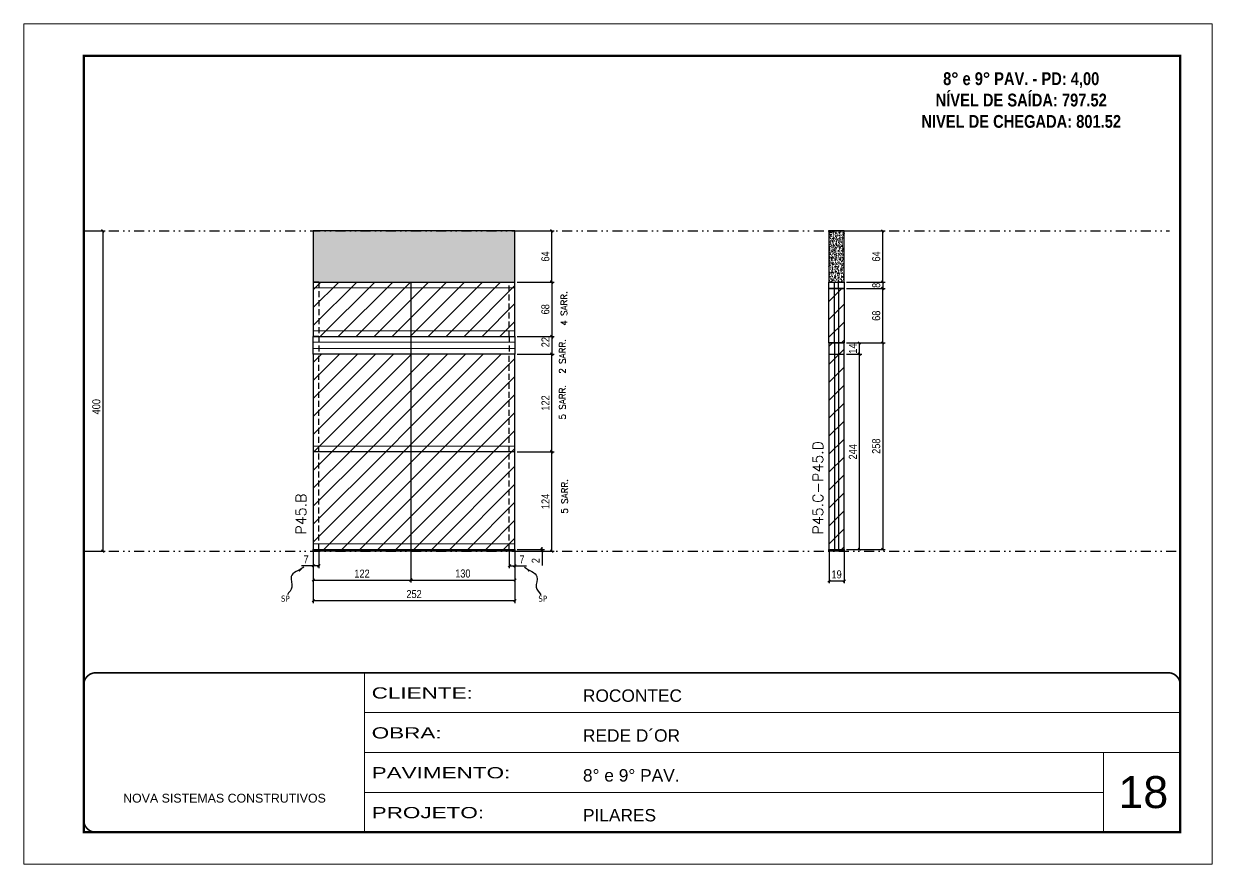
# Model space of a CAD drawing. Extents: x 28748 to 35002, y 14885 to 43501.
# Drawn here: x 30347 to 31832, y 37856 to 38906 of the extents above; entities that cross this region are included whole.
import ezdxf

# ---------------------------------------------------------------- set-up
doc = ezdxf.new("R2010")
doc.units = 0
for name, pattern in [('CONTINUO', [0]), ('DASHED', [0.75, 0.5, -0.25]), ('DIVIDE2', [0.625, 0.25, -0.125, 0, -0.125, 0, -0.125]), ('HIDDEN', [0.375, 0.25, -0.125])]:
    doc.linetypes.add(name, pattern=pattern)
for name, color, linetype, lineweight in [('CARIMBO', 255, 'Continuous', 9), ('Folhas', 255, 'Continuous', 9), ('Hachura', 251, 'Continuous', 9), ('Sarr 2.2x7', 40, 'Continuous', 9), ('SARRAFO DE PRESSAO', 251, 'DASHED', 9), ('Texto Seção', 7, 'Continuous', 15)]:
    doc.layers.add(name, color=color, linetype=linetype, lineweight=lineweight)
for name, color, linetype in [('COTA', 241, 'Continuous'), ('NOMENCLATURA', 7, 'Continuous'), ('Nível', 160, 'Continuous'), ('Painéis', 200, 'Continuous'), ('SARR_2.2x7', 40, 'Continuous'), ('Sarrafo de Pressão', 42, 'HIDDEN'), ('texto', 7, 'Continuous')]:
    doc.layers.add(name, color=color, linetype=linetype)
doc.styles.add('ARIAL', font='arial.ttf')
doc.styles.add('COTA TECNICA', font='techl___.ttf', dxfattribs={"height": 10})
doc.styles.add('COTA TECNICA-50', font='techl___.ttf', dxfattribs={"height": 10})
doc.styles.add('REGUA-120', font='ROMANS.shx', dxfattribs={"height": 15})
doc.styles.add('ROMANC', font='techb___.ttf', dxfattribs={"height": 2.5})
doc.styles.add('ROMANS', font='romans.shx')
doc.styles.get("Standard").update_dxf_attribs({"font": 'arial.ttf'})
doc.styles.add('Tecnologia', font='')
doc.styles.get('Tecnologia').set_extended_font_data('Forgotten Futurist')
doc.dimstyles.new('COTA PAINEL-50', dxfattribs={"dimtxt": 10, "dimasz": 3, "dimexe": 3, "dimexo": 3, "dimgap": 3, "dimtad": 1, "dimdec": 1, "dimzin": 12, "dimdsep": 46, "dimtxsty": 'COTA TECNICA-50', "dimblk1": 'OBLIQUE', "dimblk2": 'OBLIQUE', "dimsah": 1, "dimcen": 0.9, "dimclrd": 4, "dimclre": 4, "dimclrt": 240, "dimadec": 1, "dimazin": 3, "dimtfac": 1, "dimtdec": 1, "dimtmove": 0, "dimatfit": 3, "dimfxl": 1, "dimtolj": 1, "dimtzin": 12, "dimarcsym": 0})
doc.dimstyles.new('PAINEL', dxfattribs={"dimtxt": 10, "dimasz": 3, "dimexe": 3, "dimexo": 3, "dimgap": 3, "dimtad": 1, "dimdec": 1, "dimzin": 12, "dimdsep": 46, "dimtxsty": 'COTA TECNICA', "dimblk1": 'OBLIQUE', "dimblk2": 'OBLIQUE', "dimsah": 1, "dimcen": 0.9, "dimclrd": 4, "dimclre": 4, "dimclrt": 240, "dimadec": 1, "dimazin": 3, "dimtfac": 1, "dimtdec": 1, "dimtmove": 0, "dimatfit": 3, "dimfxl": 1, "dimtolj": 1, "dimtzin": 12, "dimarcsym": 0})
doc.dimstyles.get("Standard").update_dxf_attribs({"dimtxt": 0.18, "dimasz": 0.18, "dimexe": 0.18, "dimexo": 0.0625, "dimgap": 0.09, "dimtad": 0, "dimtih": 1, "dimtoh": 1, "dimdec": 4, "dimzin": 0, "dimdsep": 46, "dimtxsty": 'Standard', "dimcen": 0.09, "dimadec": 0, "dimazin": 0, "dimtfac": 1, "dimtdec": 4, "dimtofl": 0, "dimtmove": 0, "dimatfit": 3, "dimfxl": 1, "dimtolj": 1, "dimtzin": 0, "dimarcsym": 0})
pattern_1 = [(45, (-100272.658, 8260.539), (-11.2253202, 11.2253202), [])]
pattern_2 = [(45, (25799.309, 30974.01), (-11.22532, 11.22532), [])]
pattern_3 = [(45, (0, 8), (-11.22532, 11.22532), [])]

# ---------------------------------------------------------------- blocks, each defined once
blk = doc.blocks.new('9999999999')
at = {"color": 30, "linetype": 'CONTINUO'}
for p, q in [((98564.6, 34230.2), (98564.6, 34429.4)), ((98564.6, 34379.6), (99584, 34379.6)), ((98564.6, 34329.8), (99488, 34329.8)), ((99584, 34329.8), (99488, 34329.8)), ((99488, 34329.8), (99488, 34230.2)), ((98564.6, 34280), (99488, 34280))]:
    blk.add_line(p, q, dxfattribs=at)
at = {"color": 30, "linetype": 'CONTINUO', "const_width": 2}
blk.add_lwpolyline([(99584, 34230.2), (99584, 34414.4, 0.414214), (99569, 34429.4), (98229, 34429.4, 0.414214), (98214, 34414.4), (98214, 34245.2, 0.414214), (98229, 34230.2), (99584, 34230.2)], format="xyb", dxfattribs=at)
at = {"layer": 'Folhas'}
blk.add_lwpolyline([(98139, 34190.2), (99624, 34190.2), (99624, 35240.2), (98139, 35240.2)], close=True, dxfattribs=at)
at = {"layer": 'Folhas', "color": 30, "const_width": 3}
blk.add_lwpolyline([(98214, 34230.2), (99584, 34230.2), (99584, 35200.2), (98214, 35200.2)], close=True, dxfattribs=at)
at = {"color": 7, "linetype": 'Continuous', "ltscale": 5, "style": 'ARIAL'}
for s, height, p in [('ROCONTEC', 15.48, (98837.7, 34393.1)), ('REDE D´OR', 15.48, (98837.7, 34343.3)), ('8° e 9° PAV.', 15.483, (98837.7, 34293.5)), ('NOVA SISTEMAS CONSTRUTIVOS', 11.059, (98263.2, 34267.2)), ('PILARES', 15.48, (98837.7, 34243.7))]:
    blk.add_text(s, height=height, dxfattribs=at).set_placement(p)
at = {"layer": 'Folhas', "color": 7, "style": 'Tecnologia', "width": 1.5}
for s, p in [('CLIENTE:', (98573.7, 34397.2)), ('OBRA:', (98573.7, 34347.3)), ('PAVIMENTO:', (98573.7, 34297.5)), ('PROJETO:', (98573.7, 34247.7))]:
    blk.add_text(s, height=14, dxfattribs=at).set_placement(p)
blk = doc.blocks.new('_Oblique')
at = {"color": 0, "linetype": 'ByBlock', "lineweight": -2}
blk.add_line((-0.5, -0.5), (0.5, 0.5), dxfattribs=at)
blk = doc.blocks.new('*D277')
at = {"layer": 'COTA', "color": 4, "lineweight": -2, "transparency": 16777216}
for p, q in [((30708.5, 38246.7), (30708.5, 38182.8)), ((30960.5, 38246.7), (30960.5, 38182.8)), ((30708.5, 38185.8), (30960.5, 38185.8))]:
    blk.add_line(p, q, dxfattribs=at)
at = {"layer": 'Defpoints', "color": 0, "transparency": 16777216}
for p in [(30708.5, 38249.7), (30960.5, 38249.7), (30960.5, 38185.8)]:
    blk.add_point(p, dxfattribs=at)
at = {"layer": 'COTA', "color": 4, "lineweight": -2, "transparency": 16777216, "xscale": 3, "yscale": 3, "zscale": 3, "rotation": 180}
blk.add_blockref('_Oblique', (30708.5, 38185.8), dxfattribs=at)
at = {"layer": 'COTA', "color": 4, "lineweight": -2, "transparency": 16777216, "xscale": 3, "yscale": 3, "zscale": 3}
blk.add_blockref('_Oblique', (30960.5, 38185.8), dxfattribs=at)
at = {"layer": 'COTA', "color": 240, "transparency": 16777216, "insert": (30834.5, 38193.9), "char_height": 10, "attachment_point": 5, "style": 'COTA TECNICA'}
blk.add_mtext('\\A1;252', dxfattribs=at)
blk = doc.blocks.new('*D278')
at = {"layer": 'COTA', "color": 4, "lineweight": -2, "transparency": 16777216}
for p, q in [((30963.5, 38647.7), (31009.7, 38647.7)), ((31006.7, 38583.7), (31006.7, 38647.7)), ((30963.5, 38583.7), (31009.7, 38583.7))]:
    blk.add_line(p, q, dxfattribs=at)
at = {"layer": 'Defpoints', "color": 0, "transparency": 16777216}
for p in [(30960.5, 38647.7), (31006.7, 38647.7), (30960.5, 38583.7)]:
    blk.add_point(p, dxfattribs=at)
at = {"layer": 'COTA', "color": 4, "lineweight": -2, "transparency": 16777216, "xscale": 3, "yscale": 3, "zscale": 3}
for p, rotation in [((31006.7, 38647.7), 90), ((31006.7, 38583.7), 270)]:
    blk.add_blockref('_Oblique', p, dxfattribs=dict(at, rotation=rotation))
at = {"layer": 'COTA', "color": 240, "transparency": 16777216, "insert": (30998.6, 38615.7), "char_height": 10, "attachment_point": 5, "rotation": 90, "style": 'COTA TECNICA'}
blk.add_mtext('\\A1;64', dxfattribs=at)
blk = doc.blocks.new('*D279')
at = {"layer": 'COTA', "color": 4, "lineweight": -2, "transparency": 16777216}
for p, q in [((31353, 38246.7), (31353, 38207.4)), ((31372, 38246.7), (31372, 38207.4)), ((31353, 38210.4), (31372, 38210.4))]:
    blk.add_line(p, q, dxfattribs=at)
at = {"layer": 'Defpoints', "color": 0, "transparency": 16777216}
for p in [(31353, 38249.7), (31372, 38249.7), (31372, 38210.4)]:
    blk.add_point(p, dxfattribs=at)
at = {"layer": 'COTA', "color": 4, "lineweight": -2, "transparency": 16777216, "xscale": 3, "yscale": 3, "zscale": 3, "rotation": 180}
blk.add_blockref('_Oblique', (31353, 38210.4), dxfattribs=at)
at = {"layer": 'COTA', "color": 4, "lineweight": -2, "transparency": 16777216, "xscale": 3, "yscale": 3, "zscale": 3}
blk.add_blockref('_Oblique', (31372, 38210.4), dxfattribs=at)
at = {"layer": 'COTA', "color": 240, "transparency": 16777216, "insert": (31362.5, 38218.5), "char_height": 10, "attachment_point": 5, "style": 'COTA TECNICA'}
blk.add_mtext('\\A1;19', dxfattribs=at)
blk = doc.blocks.new('*D280')
at = {"layer": 'COTA', "color": 4, "lineweight": -2, "transparency": 16777216}
for p, q in [((31375, 38507.7), (31423.1, 38507.7)), ((31420.1, 38507.7), (31420.1, 38249.7)), ((31375, 38249.7), (31423.1, 38249.7))]:
    blk.add_line(p, q, dxfattribs=at)
at = {"layer": 'Defpoints', "color": 0, "transparency": 16777216}
for p in [(31372, 38507.7), (31372, 38249.7), (31420.1, 38249.7)]:
    blk.add_point(p, dxfattribs=at)
at = {"layer": 'COTA', "color": 4, "lineweight": -2, "transparency": 16777216, "xscale": 3, "yscale": 3, "zscale": 3}
for p, rotation in [((31420.1, 38507.7), 90), ((31420.1, 38249.7), 270)]:
    blk.add_blockref('_Oblique', p, dxfattribs=dict(at, rotation=rotation))
at = {"layer": 'COTA', "color": 240, "transparency": 16777216, "insert": (31412, 38378.7), "char_height": 10, "attachment_point": 5, "rotation": 90, "style": 'COTA TECNICA'}
blk.add_mtext('\\A1;258', dxfattribs=at)
blk = doc.blocks.new('*D281')
at = {"layer": 'COTA', "color": 4, "lineweight": -2, "transparency": 16777216}
for p, q in [((31375, 38647.7), (31423.1, 38647.7)), ((31420.1, 38583.7), (31420.1, 38647.7)), ((31375, 38583.7), (31423.1, 38583.7))]:
    blk.add_line(p, q, dxfattribs=at)
at = {"layer": 'Defpoints', "color": 0, "transparency": 16777216}
for p in [(31372, 38647.7), (31420.1, 38647.7), (31372, 38583.7)]:
    blk.add_point(p, dxfattribs=at)
at = {"layer": 'COTA', "color": 4, "lineweight": -2, "transparency": 16777216, "xscale": 3, "yscale": 3, "zscale": 3}
for p, rotation in [((31420.1, 38647.7), 90), ((31420.1, 38583.7), 270)]:
    blk.add_blockref('_Oblique', p, dxfattribs=dict(at, rotation=rotation))
at = {"layer": 'COTA', "color": 240, "transparency": 16777216, "insert": (31412, 38615.7), "char_height": 10, "attachment_point": 5, "rotation": 90, "style": 'COTA TECNICA'}
blk.add_mtext('\\A1;64', dxfattribs=at)
blk = doc.blocks.new('*D282')
at = {"layer": 'COTA', "color": 4, "lineweight": -2, "transparency": 16777216}
for p, q in [((30708.5, 38244.7), (30708.5, 38226.2)), ((30715.5, 38246.7), (30715.5, 38226.2)), ((30708.5, 38229.2), (30693.8, 38229.2)), ((30715.5, 38229.2), (30708.5, 38229.2))]:
    blk.add_line(p, q, dxfattribs=at)
at = {"layer": 'Defpoints', "color": 0, "transparency": 16777216}
for p in [(30708.5, 38247.7), (30715.5, 38249.7), (30708.5, 38229.2)]:
    blk.add_point(p, dxfattribs=at)
at = {"layer": 'COTA', "color": 4, "lineweight": -2, "transparency": 16777216, "xscale": 3, "yscale": 3, "zscale": 3, "rotation": 180}
blk.add_blockref('_Oblique', (30708.5, 38229.2), dxfattribs=at)
at = {"layer": 'COTA', "color": 4, "lineweight": -2, "transparency": 16777216, "xscale": 3, "yscale": 3, "zscale": 3}
blk.add_blockref('_Oblique', (30715.5, 38229.2), dxfattribs=at)
at = {"layer": 'COTA', "color": 240, "transparency": 16777216, "insert": (30699.6, 38237.3), "char_height": 10, "attachment_point": 5, "style": 'COTA TECNICA-50'}
blk.add_mtext('\\A1;7', dxfattribs=at)
blk = doc.blocks.new('*D283')
at = {"layer": 'COTA', "color": 4, "lineweight": -2, "transparency": 16777216}
for p, q in [((30953.5, 38246.7), (30953.5, 38226.2)), ((30960.5, 38244.7), (30960.5, 38226.2)), ((30953.5, 38229.2), (30960.5, 38229.2)), ((30960.5, 38229.2), (30975.2, 38229.2))]:
    blk.add_line(p, q, dxfattribs=at)
at = {"layer": 'Defpoints', "color": 0, "transparency": 16777216}
for p in [(30953.5, 38249.7), (30960.5, 38247.7), (30960.5, 38229.2)]:
    blk.add_point(p, dxfattribs=at)
at = {"layer": 'COTA', "color": 4, "lineweight": -2, "transparency": 16777216, "xscale": 3, "yscale": 3, "zscale": 3, "rotation": 180}
blk.add_blockref('_Oblique', (30953.5, 38229.2), dxfattribs=at)
at = {"layer": 'COTA', "color": 4, "lineweight": -2, "transparency": 16777216, "xscale": 3, "yscale": 3, "zscale": 3}
blk.add_blockref('_Oblique', (30960.5, 38229.2), dxfattribs=at)
at = {"layer": 'COTA', "color": 240, "transparency": 16777216, "insert": (30969.4, 38237.3), "char_height": 10, "attachment_point": 5, "style": 'COTA TECNICA-50'}
blk.add_mtext('\\A1;7', dxfattribs=at)
blk = doc.blocks.new('*D284')
at = {"layer": 'COTA', "color": 4, "lineweight": -2, "transparency": 16777216}
for p, q in [((30963.5, 38371.7), (31009.7, 38371.7)), ((31006.7, 38247.7), (31006.7, 38371.7)), ((30963.5, 38247.7), (31009.7, 38247.7))]:
    blk.add_line(p, q, dxfattribs=at)
at = {"layer": 'Defpoints', "color": 0, "transparency": 16777216}
for p in [(30960.5, 38371.7), (31006.7, 38371.7), (30960.5, 38247.7)]:
    blk.add_point(p, dxfattribs=at)
at = {"layer": 'COTA', "color": 4, "lineweight": -2, "transparency": 16777216, "xscale": 3, "yscale": 3, "zscale": 3}
for p, rotation in [((31006.7, 38371.7), 90), ((31006.7, 38247.7), 270)]:
    blk.add_blockref('_Oblique', p, dxfattribs=dict(at, rotation=rotation))
at = {"layer": 'COTA', "color": 240, "transparency": 16777216, "insert": (30998.7, 38309.7), "char_height": 10, "attachment_point": 5, "rotation": 90, "style": 'COTA TECNICA-50'}
blk.add_mtext('\\A1;124', dxfattribs=at)
blk = doc.blocks.new('*D285')
at = {"layer": 'COTA', "color": 4, "lineweight": -2, "transparency": 16777216}
for p, q in [((30963.5, 38249.7), (30997.5, 38249.7)), ((30963.5, 38247.7), (30997.5, 38247.7)), ((30994.5, 38249.7), (30994.5, 38252.7)), ((30994.5, 38249.7), (30994.5, 38247.7)), ((30994.5, 38247.7), (30994.5, 38229.6))]:
    blk.add_line(p, q, dxfattribs=at)
at = {"layer": 'Defpoints', "color": 0, "transparency": 16777216}
for p in [(30960.5, 38249.7), (30960.5, 38247.7), (30994.5, 38247.7)]:
    blk.add_point(p, dxfattribs=at)
at = {"layer": 'COTA', "color": 4, "lineweight": -2, "transparency": 16777216, "xscale": 3, "yscale": 3, "zscale": 3}
for p, rotation in [((30994.5, 38249.7), 270), ((30994.5, 38247.7), 90)]:
    blk.add_blockref('_Oblique', p, dxfattribs=dict(at, rotation=rotation))
at = {"layer": 'COTA', "color": 240, "transparency": 16777216, "insert": (30986.5, 38235.7), "char_height": 10, "attachment_point": 5, "rotation": 90, "style": 'COTA TECNICA-50'}
blk.add_mtext('\\A1;2', dxfattribs=at)
blk = doc.blocks.new('*D1469')
at = {"layer": 'COTA', "color": 4, "linetype": 'ByBlock', "lineweight": -2, "transparency": 16777216}
for p, q in [((30963.5, 38493.7), (31009.7, 38493.7)), ((31006.7, 38371.7), (31006.7, 38493.7)), ((30963.5, 38371.7), (31009.7, 38371.7))]:
    blk.add_line(p, q, dxfattribs=at)
at = {"layer": 'Defpoints', "color": 0, "linetype": 'ByBlock', "transparency": 16777216}
for p in [(30960.5, 38493.7), (31006.7, 38493.7), (30960.5, 38371.7)]:
    blk.add_point(p, dxfattribs=at)
at = {"layer": 'COTA', "color": 4, "linetype": 'ByBlock', "lineweight": -2, "transparency": 16777216, "xscale": 3, "yscale": 3, "zscale": 3}
for p, rotation in [((31006.7, 38493.7), 90), ((31006.7, 38371.7), 270)]:
    blk.add_blockref('_Oblique', p, dxfattribs=dict(at, rotation=rotation))
at = {"layer": 'COTA', "color": 240, "linetype": 'ByBlock', "transparency": 16777216, "insert": (30998.7, 38432.7), "char_height": 10, "attachment_point": 5, "rotation": 90, "style": 'COTA TECNICA'}
blk.add_mtext('\\A1;122', dxfattribs=at)
blk = doc.blocks.new('*D1472')
at = {"layer": 'COTA', "color": 4, "linetype": 'ByBlock', "lineweight": -2, "transparency": 16777216}
for p, q in [((30708.5, 38246.7), (30708.5, 38208.4)), ((30830.5, 38246.7), (30830.5, 38208.4)), ((30708.5, 38211.4), (30830.5, 38211.4))]:
    blk.add_line(p, q, dxfattribs=at)
at = {"layer": 'Defpoints', "color": 0, "linetype": 'ByBlock', "transparency": 16777216}
for p in [(30708.5, 38249.7), (30830.5, 38249.7), (30830.5, 38211.4)]:
    blk.add_point(p, dxfattribs=at)
at = {"layer": 'COTA', "color": 4, "linetype": 'ByBlock', "lineweight": -2, "transparency": 16777216, "xscale": 3, "yscale": 3, "zscale": 3, "rotation": 180}
blk.add_blockref('_Oblique', (30708.5, 38211.4), dxfattribs=at)
at = {"layer": 'COTA', "color": 4, "linetype": 'ByBlock', "lineweight": -2, "transparency": 16777216, "xscale": 3, "yscale": 3, "zscale": 3}
blk.add_blockref('_Oblique', (30830.5, 38211.4), dxfattribs=at)
at = {"layer": 'COTA', "color": 240, "linetype": 'ByBlock', "transparency": 16777216, "insert": (30769.5, 38219.5), "char_height": 10, "attachment_point": 5, "style": 'COTA TECNICA'}
blk.add_mtext('\\A1;122', dxfattribs=at)
blk = doc.blocks.new('*D1473')
at = {"layer": 'COTA', "color": 4, "linetype": 'ByBlock', "lineweight": -2, "transparency": 16777216}
for p, q in [((30830.5, 38246.7), (30830.5, 38208.4)), ((30960.5, 38244.7), (30960.5, 38208.4)), ((30830.5, 38211.4), (30960.5, 38211.4))]:
    blk.add_line(p, q, dxfattribs=at)
at = {"layer": 'Defpoints', "color": 0, "linetype": 'ByBlock', "transparency": 16777216}
for p in [(30830.5, 38249.7), (30960.5, 38247.7), (30960.5, 38211.4)]:
    blk.add_point(p, dxfattribs=at)
at = {"layer": 'COTA', "color": 4, "linetype": 'ByBlock', "lineweight": -2, "transparency": 16777216, "xscale": 3, "yscale": 3, "zscale": 3, "rotation": 180}
blk.add_blockref('_Oblique', (30830.5, 38211.4), dxfattribs=at)
at = {"layer": 'COTA', "color": 4, "linetype": 'ByBlock', "lineweight": -2, "transparency": 16777216, "xscale": 3, "yscale": 3, "zscale": 3}
blk.add_blockref('_Oblique', (30960.5, 38211.4), dxfattribs=at)
at = {"layer": 'COTA', "color": 240, "linetype": 'ByBlock', "transparency": 16777216, "insert": (30895.5, 38219.6), "char_height": 10, "attachment_point": 5, "style": 'COTA TECNICA'}
blk.add_mtext('\\A1;130', dxfattribs=at)
blk = doc.blocks.new('*D286')
at = {"layer": 'COTA', "color": 4, "linetype": 'ByBlock', "lineweight": -2, "transparency": 16777216}
for p, q in [((31375, 38493.7), (31393.9, 38493.7)), ((31390.9, 38249.7), (31390.9, 38493.7)), ((31375, 38249.7), (31393.9, 38249.7))]:
    blk.add_line(p, q, dxfattribs=at)
at = {"layer": 'Defpoints', "color": 0, "linetype": 'ByBlock', "transparency": 16777216}
for p in [(31372, 38493.7), (31390.9, 38493.7), (31372, 38249.7)]:
    blk.add_point(p, dxfattribs=at)
at = {"layer": 'COTA', "color": 4, "linetype": 'ByBlock', "lineweight": -2, "transparency": 16777216, "xscale": 3, "yscale": 3, "zscale": 3}
for p, rotation in [((31390.9, 38493.7), 90), ((31390.9, 38249.7), 270)]:
    blk.add_blockref('_Oblique', p, dxfattribs=dict(at, rotation=rotation))
at = {"layer": 'COTA', "color": 240, "linetype": 'ByBlock', "transparency": 16777216, "insert": (31382.8, 38371.7), "char_height": 10, "attachment_point": 5, "rotation": 90, "style": 'COTA TECNICA'}
blk.add_mtext('\\A1;244', dxfattribs=at)
blk = doc.blocks.new('*D287')
at = {"layer": 'COTA', "color": 4, "linetype": 'ByBlock', "lineweight": -2, "transparency": 16777216}
for p, q in [((31375, 38507.7), (31393.9, 38507.7)), ((31390.9, 38493.7), (31390.9, 38507.7)), ((31375, 38493.7), (31393.9, 38493.7))]:
    blk.add_line(p, q, dxfattribs=at)
at = {"layer": 'Defpoints', "color": 0, "linetype": 'ByBlock', "transparency": 16777216}
for p in [(31372, 38507.7), (31390.9, 38507.7), (31372, 38493.7)]:
    blk.add_point(p, dxfattribs=at)
at = {"layer": 'COTA', "color": 4, "linetype": 'ByBlock', "lineweight": -2, "transparency": 16777216, "xscale": 3, "yscale": 3, "zscale": 3}
for p, rotation in [((31390.9, 38507.7), 90), ((31390.9, 38493.7), 270)]:
    blk.add_blockref('_Oblique', p, dxfattribs=dict(at, rotation=rotation))
at = {"layer": 'COTA', "color": 240, "linetype": 'ByBlock', "transparency": 16777216, "insert": (31382.8, 38500.7), "char_height": 10, "attachment_point": 5, "rotation": 90, "style": 'COTA TECNICA'}
blk.add_mtext('\\A1;14', dxfattribs=at)
blk = doc.blocks.new('*D378')
at = {"layer": 'COTA', "color": 4, "linetype": 'ByBlock', "lineweight": -2, "transparency": 16777216}
for p, q in [((30424.8, 38647.7), (30448.6, 38647.7)), ((30445.6, 38647.7), (30445.6, 38247.7)), ((30424.8, 38247.7), (30448.6, 38247.7))]:
    blk.add_line(p, q, dxfattribs=at)
at = {"layer": 'Defpoints', "color": 0, "linetype": 'ByBlock', "transparency": 16777216}
for p in [(30421.8, 38647.7), (30421.8, 38247.7), (30445.6, 38247.7)]:
    blk.add_point(p, dxfattribs=at)
at = {"layer": 'COTA', "color": 4, "linetype": 'ByBlock', "lineweight": -2, "transparency": 16777216, "xscale": 3, "yscale": 3, "zscale": 3}
for p, rotation in [((30445.6, 38647.7), 90), ((30445.6, 38247.7), 270)]:
    blk.add_blockref('_Oblique', p, dxfattribs=dict(at, rotation=rotation))
at = {"layer": 'COTA', "color": 240, "linetype": 'ByBlock', "transparency": 16777216, "insert": (30437.5, 38428), "char_height": 10, "attachment_point": 5, "rotation": 90, "style": 'COTA TECNICA'}
blk.add_mtext('\\A1;400', dxfattribs=at)
blk = doc.blocks.new('*D2218')
at = {"layer": 'COTA', "color": 4, "linetype": 'ByBlock', "lineweight": -2, "transparency": 16777216}
for p, q in [((30963.5, 38583.7), (31009.7, 38583.7)), ((31006.7, 38583.7), (31006.7, 38515.7)), ((30963.5, 38515.7), (31009.7, 38515.7))]:
    blk.add_line(p, q, dxfattribs=at)
at = {"layer": 'Defpoints', "color": 0, "linetype": 'ByBlock', "transparency": 16777216}
for p in [(30960.5, 38583.7), (30960.5, 38515.7), (31006.7, 38515.7)]:
    blk.add_point(p, dxfattribs=at)
at = {"layer": 'COTA', "color": 4, "linetype": 'ByBlock', "lineweight": -2, "transparency": 16777216, "xscale": 3, "yscale": 3, "zscale": 3}
for p, rotation in [((31006.7, 38583.7), 90), ((31006.7, 38515.7), 270)]:
    blk.add_blockref('_Oblique', p, dxfattribs=dict(at, rotation=rotation))
at = {"layer": 'COTA', "color": 240, "linetype": 'ByBlock', "transparency": 16777216, "insert": (30998.6, 38549.7), "char_height": 10, "attachment_point": 5, "rotation": 90, "style": 'COTA TECNICA'}
blk.add_mtext('\\A1;68', dxfattribs=at)
blk = doc.blocks.new('*D2219')
at = {"layer": 'COTA', "color": 4, "lineweight": -2, "transparency": 16777216}
for p, q in [((31375, 38575.7), (31423.1, 38575.7)), ((31420.1, 38507.7), (31420.1, 38575.7)), ((31375, 38507.7), (31423.1, 38507.7))]:
    blk.add_line(p, q, dxfattribs=at)
at = {"layer": 'Defpoints', "color": 0, "transparency": 16777216}
for p in [(31372, 38575.7), (31420.1, 38575.7), (31372, 38507.7)]:
    blk.add_point(p, dxfattribs=at)
at = {"layer": 'COTA', "color": 4, "lineweight": -2, "transparency": 16777216, "xscale": 3, "yscale": 3, "zscale": 3}
for p, rotation in [((31420.1, 38575.7), 90), ((31420.1, 38507.7), 270)]:
    blk.add_blockref('_Oblique', p, dxfattribs=dict(at, rotation=rotation))
at = {"layer": 'COTA', "color": 240, "transparency": 16777216, "insert": (31412, 38541.7), "char_height": 10, "attachment_point": 5, "rotation": 90, "style": 'COTA TECNICA'}
blk.add_mtext('\\A1;68', dxfattribs=at)
blk = doc.blocks.new('*D2384')
at = {"layer": 'COTA', "color": 4, "lineweight": -2, "transparency": 16777216}
for p, q in [((30963.5, 38515.7), (31009.7, 38515.7)), ((31006.7, 38515.7), (31006.7, 38493.7)), ((30963.5, 38493.7), (31009.7, 38493.7))]:
    blk.add_line(p, q, dxfattribs=at)
at = {"layer": 'Defpoints', "color": 0, "transparency": 16777216}
for p in [(30960.5, 38515.7), (30960.5, 38493.7), (31006.7, 38493.7)]:
    blk.add_point(p, dxfattribs=at)
at = {"layer": 'COTA', "color": 4, "lineweight": -2, "transparency": 16777216, "xscale": 3, "yscale": 3, "zscale": 3}
for p, rotation in [((31006.7, 38515.7), 90), ((31006.7, 38493.7), 270)]:
    blk.add_blockref('_Oblique', p, dxfattribs=dict(at, rotation=rotation))
at = {"layer": 'COTA', "color": 240, "transparency": 16777216, "insert": (30998.7, 38508.7), "char_height": 10, "attachment_point": 5, "rotation": 90, "style": 'COTA TECNICA'}
blk.add_mtext('\\A1;22', dxfattribs=at)
blk = doc.blocks.new('*D2530')
at = {"layer": 'COTA', "color": 4, "lineweight": -2, "transparency": 16777216}
for p, q in [((31375, 38583.7), (31423.1, 38583.7)), ((31420.1, 38583.7), (31420.1, 38575.7)), ((31375, 38575.7), (31423.1, 38575.7))]:
    blk.add_line(p, q, dxfattribs=at)
at = {"layer": 'Defpoints', "color": 0, "transparency": 16777216}
for p in [(31372, 38583.7), (31372, 38575.7), (31420.1, 38575.7)]:
    blk.add_point(p, dxfattribs=at)
at = {"layer": 'COTA', "color": 4, "lineweight": -2, "transparency": 16777216, "xscale": 3, "yscale": 3, "zscale": 3}
for p, rotation in [((31420.1, 38583.7), 90), ((31420.1, 38575.7), 270)]:
    blk.add_blockref('_Oblique', p, dxfattribs=dict(at, rotation=rotation))
at = {"layer": 'COTA', "color": 240, "transparency": 16777216, "insert": (31412, 38579.7), "char_height": 10, "attachment_point": 5, "rotation": 90, "style": 'COTA TECNICA'}
blk.add_mtext('\\A1;8', dxfattribs=at)

msp = doc.modelspace()

# ---------------------------------------------------------------- hatches: boundary and pattern name
at = {"layer": 'COTA', "linetype": 'ByBlock'}
h = msp.add_hatch(dxfattribs=at)
h.set_pattern_fill('AR-CONC', color=256, scale=0.03)
h.set_pattern_definition([(50, (-100583.271, 10580.6894), (5.46554007, -0.47817257), [0.5715, -6.2865]), (355, (-100583.271, 10580.6894), (-1.05730264, 5.73170536), [0.4572, -5.02921753]), (100.4514447, (-100582.8157, 10580.6496), (4.40823741, 5.25353256), [0.48570026, -5.34270734]), (46.1842, (-100583.271, 10582.2134), (8.13237123, -1.26126984), [0.85725, -9.42975]), (96.6355576, (-100582.5935, 10582.108), (7.122124, 7.42278374), [0.7285507, -8.01406824]), (351.184151, (-100583.271, 10582.213), (7.122124, 7.42278374), [0.685799, -7.54379196]), (21, (-100582.509, 10581.8324), (4.54843174, -3.06795595), [0.5715, -6.2865]), (326, (-100582.509, 10581.8324), (1.85406085, 5.52563898), [0.4572, -5.0292]), (71.451445, (-100582.13, 10581.577), (6.40249258, 2.45768307), [0.48570026, -5.34269813]), (37.5, (-100583.2712, 10580.6894), (0.092658098, 2.536651166), [0, -4.96824, 0, -5.1054, 0, -5.04825]), (7.5, (-100583.2712, 10580.6894), (2.004589875, 3.005417245), [0, -2.91084, 0, -4.85394, 0, -1.92405]), (327.5, (-100584.9704, 10580.6894), (4.067717855, -0.17186232), [0, -1.905, 0, -5.9436, 0, -7.8867]), (317.5, (-100585.7324, 10580.6894), (4.44387544, 0.76279473), [0, -2.4765, 0, -3.94716, 0, -5.6007])])
h.paths.add_polyline_path([(30708.51, 38583.73), (30960.51, 38583.73), (30960.51, 38647.73), (30708.51, 38647.73)])
h = msp.add_hatch(dxfattribs=at)
h.set_pattern_fill('AR-CONC', color=256, scale=0.03)
h.set_pattern_definition([(50, (-100561.309, 10600.6894), (5.46554007, -0.47817257), [0.5715, -6.2865]), (355, (-100561.309, 10600.6894), (-1.05730264, 5.73170536), [0.4572, -5.02921753]), (100.4514447, (-100560.8533, 10600.6496), (4.40823741, 5.25353256), [0.48570026, -5.34270734]), (46.1842, (-100561.309, 10602.2134), (8.13237123, -1.26126984), [0.85725, -9.42975]), (96.6355576, (-100560.631, 10602.108), (7.122124, 7.42278374), [0.7285507, -8.01406824]), (351.184151, (-100561.309, 10602.213), (7.122124, 7.42278374), [0.685799, -7.54379196]), (21, (-100560.547, 10601.8324), (4.54843174, -3.06795595), [0.5715, -6.2865]), (326, (-100560.547, 10601.8324), (1.85406085, 5.52563898), [0.4572, -5.0292]), (71.451445, (-100560.168, 10601.577), (6.40249258, 2.45768307), [0.48570026, -5.34269813]), (37.5, (-100561.3088, 10600.6894), (0.092658098, 2.536651166), [0, -4.96824, 0, -5.1054, 0, -5.04825]), (7.5, (-100561.3088, 10600.6894), (2.004589875, 3.005417245), [0, -2.91084, 0, -4.85394, 0, -1.92405]), (327.5, (-100563.008, 10600.6894), (4.067717855, -0.17186232), [0, -1.905, 0, -5.9436, 0, -7.8867]), (317.5, (-100563.77, 10600.6894), (4.44387544, 0.76279473), [0, -2.4765, 0, -3.94716, 0, -5.6007])])
h.paths.add_polyline_path([(31352.72, 38583.73), (31371.78, 38583.73), (31372.15, 38647.73), (31353.09, 38647.73)])
at = {"layer": 'Hachura'}
h = msp.add_hatch(dxfattribs=at)
h.set_pattern_fill('ANSI31', color=256, scale=5)
h.set_pattern_definition(pattern_3)
h.paths.add_polyline_path([(30830.51, 38583.73), (30719.51, 38583.73), (30708.51, 38583.73), (30708.51, 38515.73), (30830.51, 38515.73)])
h = msp.add_hatch(dxfattribs=at)
h.set_pattern_fill('ANSI31', color=256, scale=5)
h.set_pattern_definition(pattern_3)
h.paths.add_polyline_path([(30960.51, 38583.73), (30835.51, 38583.73), (30830.51, 38583.73), (30830.51, 38515.73), (30960.51, 38515.73)])
h = msp.add_hatch(dxfattribs=at)
h.set_pattern_fill('ANSI31', color=256, scale=5)
h.paths.add_polyline_path([(31371.97, 38575.73), (31352.97, 38575.73), (31352.97, 38507.73), (31371.97, 38507.73)])
at = {"layer": 'Hachura', "linetype": 'ByBlock'}
h = msp.add_hatch(dxfattribs=at)
h.set_pattern_fill('ANSI31', color=256, scale=5)
h.set_pattern_definition(pattern_2)
h.paths.add_polyline_path([(31371.97, 38520.73), (31371.97, 38507.73), (31352.97, 38507.73), (31352.97, 38520.73), (31352.97, 38493.73), (31371.97, 38493.73)])
h = msp.add_hatch(dxfattribs=at)
h.set_pattern_fill('ANSI31', color=256, scale=5)
h.set_pattern_definition(pattern_1)
h.paths.add_polyline_path([(30830.51, 38493.73), (30708.51, 38493.73), (30708.51, 38371.73), (30830.51, 38371.73)])
h = msp.add_hatch(dxfattribs=at)
h.set_pattern_fill('ANSI31', color=256, scale=5)
h.set_pattern_definition(pattern_1)
h.paths.add_polyline_path([(30830.51, 38371.73), (30960.51, 38371.73), (30960.51, 38493.73), (30830.51, 38493.73)])
h = msp.add_hatch(dxfattribs=at)
h.set_pattern_fill('ANSI31', color=256, scale=5)
h.set_pattern_definition(pattern_2)
h.paths.add_polyline_path([(31352.97, 38249.73), (31371.97, 38249.73), (31371.97, 38493.73), (31352.97, 38493.73)])
h = msp.add_hatch(dxfattribs=at)
h.set_pattern_fill('ANSI31', color=256, scale=5)
h.set_pattern_definition(pattern_1)
h.paths.add_polyline_path([(30830.51, 38371.73), (30708.51, 38371.73), (30708.51, 38249.73), (30830.51, 38249.73)])
h = msp.add_hatch(dxfattribs=at)
h.set_pattern_fill('ANSI31', color=256, scale=5)
h.set_pattern_definition(pattern_1)
h.paths.add_polyline_path([(30830.51, 38371.73), (30830.51, 38249.73), (30960.51, 38249.73), (30960.51, 38371.73)])

# ---------------------------------------------------------------- linework, layer by layer
at = {"layer": 'COTA', "linetype": 'ByBlock'}
for points in [[(30708.51, 38583.73), (30960.51, 38583.73), (30960.51, 38647.73), (30708.51, 38647.73)], [(31352.97, 38583.73), (31371.97, 38583.73), (31371.97, 38647.73), (31352.97, 38647.73)]]:
    msp.add_lwpolyline(points, close=True, dxfattribs=at)
at = {"layer": 'Nível', "color": 4, "linetype": 'DIVIDE2', "ltscale": 50}
for p, q in [((30421.84, 38647.73), (31778.34, 38647.73)), ((30421.84, 38247.73), (31791.84, 38247.73))]:
    msp.add_line(p, q, dxfattribs=at)
at = {"layer": 'Painéis'}
for p, q in [((30708.51, 38583.73), (30708.51, 38515.73)), ((30708.51, 38583.73), (30719.51, 38583.73)), ((30719.51, 38583.73), (30835.51, 38583.73)), ((30719.51, 38583.73), (30719.51, 38583.73)), ((30830.51, 38583.73), (30830.51, 38515.73)), ((30960.51, 38515.73), (30960.51, 38583.73)), ((31352.97, 38575.73), (31371.97, 38575.73)), ((31352.97, 38507.73), (31352.97, 38575.73)), ((31371.97, 38575.73), (31371.97, 38507.73)), ((30708.51, 38515.73), (30719.51, 38515.73)), ((30708.51, 38515.73), (30719.51, 38515.73)), ((30708.51, 38515.73), (30960.51, 38515.73)), ((30708.51, 38493.73), (30708.51, 38515.73)), ((30708.51, 38515.73), (30960.51, 38515.73)), ((30719.51, 38515.73), (30719.51, 38515.73)), ((30719.51, 38515.73), (30719.51, 38515.73)), ((30719.51, 38515.73), (30719.51, 38515.73)), ((30830.51, 38515.73), (30830.51, 38493.73)), ((30960.51, 38515.73), (30960.51, 38493.73)), ((31352.97, 38507.73), (31352.97, 38249.73)), ((31352.97, 38507.73), (31371.97, 38507.73)), ((31371.97, 38507.73), (31352.97, 38507.73)), ((31371.97, 38507.73), (31352.97, 38507.73)), ((31371.97, 38249.73), (31371.97, 38507.73)), ((30708.51, 38493.73), (30708.51, 38249.73)), ((30960.51, 38493.73), (30708.51, 38493.73)), ((30830.51, 38493.73), (30830.51, 38249.73)), ((30960.51, 38249.73), (30960.51, 38493.73)), ((31352.97, 38493.73), (31371.97, 38493.73)), ((30960.51, 38371.73), (30708.51, 38371.73)), ((30708.51, 38249.73), (30960.51, 38249.73)), ((31352.97, 38249.73), (31371.97, 38249.73)), ((31352.97, 38249.73), (31371.97, 38249.73)), ((31352.97, 38247.73), (31352.97, 38249.73)), ((31371.97, 38247.73), (31352.97, 38247.73)), ((31371.97, 38249.73), (31371.97, 38247.73))]:
    msp.add_line(p, q, dxfattribs=at)
at = {"layer": 'Painéis', "linetype": 'ByBlock'}
msp.add_line((30835.51, 38583.73), (30960.51, 38583.73), dxfattribs=at)
at = {"layer": 'Painéis'}
for points in [[(31352.97, 38583.73), (31371.97, 38583.73), (31371.97, 38575.73), (31352.97, 38575.73)], [(30708.51, 38249.73), (30960.51, 38249.73), (30960.51, 38247.73), (30708.51, 38247.73)]]:
    msp.add_lwpolyline(points, close=True, dxfattribs=at)
at = {"layer": 'Sarr 2.2x7'}
for p, q in [((30960.51, 38576.73), (30708.51, 38576.73)), ((30708.51, 38576.73), (30960.51, 38576.73)), ((30960.51, 38522.73), (30708.51, 38522.73)), ((30960.51, 38515.73), (30708.51, 38515.73)), ((30708.51, 38508.73), (30960.51, 38508.73)), ((30960.51, 38500.73), (30708.51, 38500.73)), ((30960.51, 38378.73), (30708.51, 38378.73)), ((30960.51, 38256.73), (30708.51, 38256.73)), ((30960.51, 38249.73), (30708.51, 38249.73))]:
    msp.add_line(p, q, dxfattribs=at)
at = {"layer": 'Sarr 2.2x7', "linetype": 'Continuous'}
for p, q in [((30708.51, 38371.73), (30708.51, 38378.73)), ((30960.51, 38371.73), (30960.51, 38378.73)), ((30708.51, 38249.73), (30708.51, 38256.73)), ((30960.51, 38249.73), (30960.51, 38256.73))]:
    msp.add_line(p, q, dxfattribs=at)
at = {"layer": 'SARR_2.2x7'}
for p, q in [((31359.97, 38575.73), (31359.97, 38583.73)), ((31364.97, 38575.73), (31364.97, 38583.73)), ((31359.97, 38507.73), (31359.97, 38575.73)), ((31364.97, 38575.73), (31364.97, 38507.73)), ((31359.97, 38507.73), (31359.97, 38249.73)), ((31364.97, 38507.73), (31364.97, 38249.73))]:
    msp.add_line(p, q, dxfattribs=at)
at = {"layer": 'Sarrafo de Pressão', "ltscale": 30}
for p, q in [((30715.51, 38583.73), (30708.51, 38583.73)), ((30715.51, 38583.73), (30715.51, 38515.73)), ((30953.51, 38515.73), (30953.51, 38583.73)), ((30715.51, 38515.73), (30708.51, 38515.73)), ((30715.51, 38515.73), (30708.51, 38515.73)), ((30715.51, 38515.73), (30708.51, 38515.73)), ((30715.51, 38515.73), (30715.51, 38493.73)), ((30953.51, 38515.73), (30953.51, 38493.73)), ((30715.51, 38371.73), (30715.51, 38493.73)), ((30953.51, 38371.73), (30953.51, 38493.73)), ((30715.51, 38249.73), (30715.51, 38371.73)), ((30953.51, 38249.73), (30953.51, 38371.73))]:
    msp.add_line(p, q, dxfattribs=at)

# ---------------------------------------------------------------- block references
at = {"layer": 'SARRAFO DE PRESSAO', "color": 6, "linetype": 'ByBlock'}
msp.add_blockref('9999999999', (-67792.14, 3666.24), dxfattribs=at)

# ---------------------------------------------------------------- texts
at = {"layer": 'CARIMBO', "style": 'ARIAL'}
msp.add_text('18', height=40, dxfattribs=at).set_placement((31714.7, 37926.59))
at = {"layer": 'NOMENCLATURA', "color": 2, "insert": (31593.17, 38872.5), "char_height": 16, "attachment_point": 2, "style": 'ROMANC'}
msp.add_mtext_dynamic_manual_height_columns('\\P8° e 9° PAV. - PD: 4,00\\PNÍVEL DE SAÍDA: 797.52\\PNIVEL DE CHEGADA: 801.52', width=300.2766, gutter_width=1, heights=[0], dxfattribs=at)
at = {"layer": 'texto', "color": 0, "char_height": 7.5, "attachment_point": 5}
for insert in [(30673.73, 38188.24), (30995.29, 38188.24)]:
    msp.add_mtext('{\\fTahoma|b0|i0|c0|p34;\\C4;SP}', dxfattribs=dict(at, insert=insert))
at = {"layer": 'Texto Seção', "linetype": 'Continuous', "style": 'ROMANS'}
for s, p in [('4 SARR.', (31025.96, 38529.11)), ('2 SARR.', (31023.95, 38469.25)), ('5 SARR.', (31023.95, 38411.95)), ('5 SARR.', (31026.66, 38294.35))]:
    msp.add_text(s, height=8, rotation=90, dxfattribs=at).set_placement(p)
at = {"layer": 'Texto Seção', "char_height": 13, "width": 285.3299, "attachment_point": 7, "rotation": 90, "style": 'REGUA-120'}
for s, insert in [('P45.C-P45.D', (31345.64, 38268.19)), ('P45.B', (30699.7, 38268.19))]:
    msp.add_mtext(s, dxfattribs=dict(at, insert=insert))

# ---------------------------------------------------------------- dimensions: what is measured, and where the dimension line sits
at = {"layer": 'COTA', "linetype": 'ByBlock'}
for base, p1, p2, picture, middle in [((30445.56, 38247.73), (30421.84, 38647.73), (30421.84, 38247.73), '*D378', (30445.56, 38427.96)), ((31006.75, 38515.73), (30960.51, 38583.73), (30960.51, 38515.73), '*D2218', (31006.75, 38549.73))]:
    dim = msp.add_linear_dim(base=base, p1=p1, p2=p2, angle=90, dimstyle='PAINEL', dxfattribs=at)
    dim.commit()
    dim.dimension.update_dxf_attribs({"geometry": picture, "text_midpoint": middle, "dimtype": 160})
at = {"layer": 'COTA'}
dim = msp.add_linear_dim(base=(31006.75, 38647.73), p1=(30960.51, 38583.73), p2=(30960.51, 38647.73), angle=90, dimstyle='PAINEL', override={"dimarcsym": 2}, dxfattribs=at)
dim.commit()
dim.dimension.update_dxf_attribs({"geometry": '*D278', "text_midpoint": (31006.75, 38615.73), "dimtype": 160})
for base, p1, p2, picture, middle in [((31420.1, 38647.73), (31371.97, 38583.73), (31371.97, 38647.73), '*D281', (31411.99, 38615.73)), ((31420.1, 38249.73), (31371.97, 38507.73), (31371.97, 38249.73), '*D280', (31411.96, 38378.73))]:
    dim = msp.add_linear_dim(base=base, p1=p1, p2=p2, angle=90, dimstyle='PAINEL', override={"dimarcsym": 2}, dxfattribs=at)
    dim.commit()
    dim.dimension.update_dxf_attribs({"geometry": picture, "text_midpoint": middle})
for base, p1, p2, dimstyle, picture, middle in [((31420.1, 38575.73), (31371.97, 38583.73), (31371.97, 38575.73), 'PAINEL', '*D2530', (31420.1, 38579.73)), ((31006.75, 38493.73), (30960.51, 38515.73), (30960.51, 38493.73), 'PAINEL', '*D2384', (31006.75, 38508.73)), ((30994.52, 38247.73), (30960.51, 38249.73), (30960.51, 38247.73), 'COTA PAINEL-50', '*D285', (30994.52, 38235.67))]:
    dim = msp.add_linear_dim(base=base, p1=p1, p2=p2, angle=90, dimstyle=dimstyle, dxfattribs=at)
    dim.commit()
    dim.dimension.update_dxf_attribs({"geometry": picture, "text_midpoint": middle, "dimtype": 160})
for base, p1, p2, angle, dimstyle, picture, middle in [((31420.1, 38575.73), (31371.97, 38507.73), (31371.97, 38575.73), 90, 'PAINEL', '*D2219', (31411.97, 38541.73)), ((31006.75, 38371.73), (30960.51, 38247.73), (30960.51, 38371.73), 90, 'COTA PAINEL-50', '*D284', (30998.68, 38309.73)), ((30708.51, 38229.22), (30715.51, 38249.73), (30708.51, 38247.73), 180, 'COTA PAINEL-50', '*D282', (30699.64, 38237.29))]:
    dim = msp.add_linear_dim(base=base, p1=p1, p2=p2, angle=angle, dimstyle=dimstyle, dxfattribs=at)
    dim.commit()
    dim.dimension.update_dxf_attribs({"geometry": picture, "text_midpoint": middle})
at = {"layer": 'COTA', "linetype": 'ByBlock'}
dim = msp.add_linear_dim(base=(31390.87, 38507.73), p1=(31371.97, 38493.73), p2=(31371.97, 38507.73), angle=90, dimstyle='PAINEL', override={"dimtmove": 1}, dxfattribs=at)
dim.commit()
dim.dimension.update_dxf_attribs({"geometry": '*D287', "text_midpoint": (31390.87, 38500.73), "dimtype": 160})
for base, p1, p2, picture, middle in [((31006.75, 38493.73), (30960.51, 38371.73), (30960.51, 38493.73), '*D1469', (30998.69, 38432.73)), ((31390.87, 38493.73), (31371.97, 38249.73), (31371.97, 38493.73), '*D286', (31382.8, 38371.73))]:
    dim = msp.add_linear_dim(base=base, p1=p1, p2=p2, angle=90, dimstyle='PAINEL', dxfattribs=at)
    dim.commit()
    dim.dimension.update_dxf_attribs({"geometry": picture, "text_midpoint": middle})
at = {"layer": 'COTA'}
for base, p1, p2, picture, middle in [((30960.51, 38185.77), (30708.51, 38249.73), (30960.51, 38249.73), '*D277', (30834.51, 38193.88)), ((31371.97, 38210.38), (31352.97, 38249.73), (31371.97, 38249.73), '*D279', (31362.47, 38218.47))]:
    dim = msp.add_linear_dim(base=base, p1=p1, p2=p2, dimstyle='PAINEL', override={"dimarcsym": 2}, dxfattribs=at)
    dim.commit()
    dim.dimension.update_dxf_attribs({"geometry": picture, "text_midpoint": middle})
at = {"layer": 'COTA', "linetype": 'ByBlock'}
dim = msp.add_linear_dim(base=(30830.51, 38211.42), p1=(30708.51, 38249.73), p2=(30830.51, 38249.73), dimstyle='PAINEL', dxfattribs=at)
dim.commit()
dim.dimension.update_dxf_attribs({"geometry": '*D1472', "text_midpoint": (30769.51, 38219.48)})
dim = msp.add_linear_dim(base=(30960.51, 38211.42), p1=(30830.51, 38249.73), p2=(30960.51, 38247.73), dimstyle='PAINEL', override={"dimtmove": 1}, dxfattribs=at)
dim.commit()
dim.dimension.update_dxf_attribs({"geometry": '*D1473', "text_midpoint": (30895.51, 38219.64)})
at = {"layer": 'COTA'}
dim = msp.add_linear_dim(base=(30960.51, 38229.22), p1=(30953.51, 38249.73), p2=(30960.51, 38247.73), dimstyle='COTA PAINEL-50', dxfattribs=at)
dim.commit()
dim.dimension.update_dxf_attribs({"geometry": '*D283', "text_midpoint": (30969.38, 38237.29)})

# ---------------------------------------------------------------- leaders
at = {"layer": 'COTA', "path_type": 1}
for points in [[(30696.68, 38227.55), (30680.9, 38215.71), (30681.82, 38202.7), (30676.27, 38192.92)], [(30972.34, 38227.55), (30988.12, 38215.71), (30987.2, 38202.7), (30992.75, 38192.92)]]:
    msp.add_leader(points, dimstyle='Standard', override={"dimasz": 8}, dxfattribs=at)

doc.saveas('drawing.dxf')
